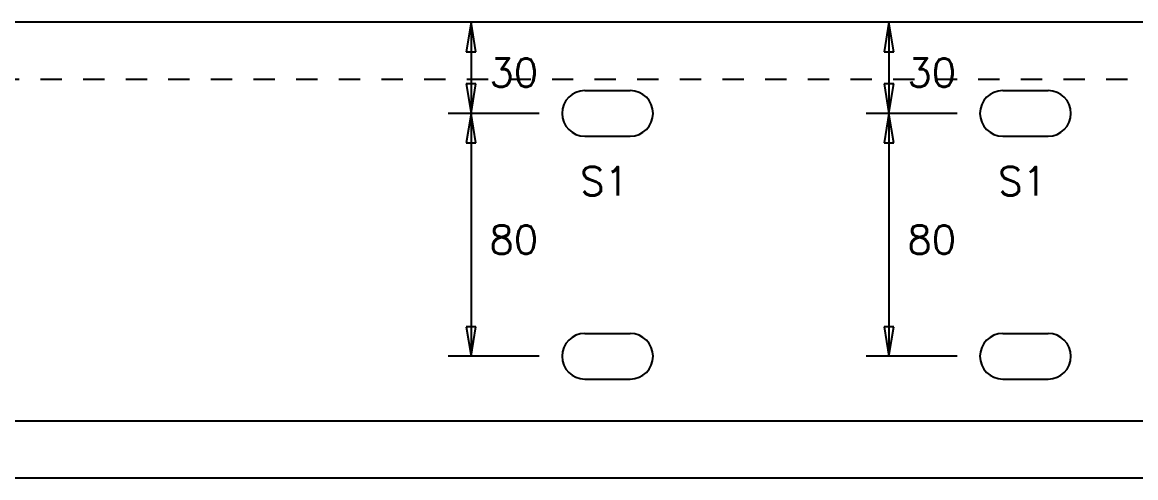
# Model space of a CAD drawing. Extents: x 0 to 428, y 0 to 297.
# Drawn here: x 247.3 to 309.5, y 94.5 to 119.9 of the extents above; entities that cross this region are included whole.
import ezdxf

# ---------------------------------------------------------------- set-up
doc = ezdxf.new("R2010")
doc.units = 0
doc.linetypes.add('CONTIN', pattern=[0])
doc.linetypes.add('DASHED', pattern=[2.38, 1.19, -1.19])
doc.layers.get('0').update_dxf_attribs({"linetype": 'CONTIN'})
for name, color, linetype in [('1', 7, 'CONTIN'), ('11', 7, 'CONTIN'), ('2', 7, 'CONTIN'), ('3', 1, 'CONTIN'), ('6', 4, 'CONTIN'), ('7', 3, 'DASHED')]:
    doc.layers.add(name, color=color, linetype=linetype)
doc.styles.add('SIMPLEX', font='SIMPLEX')

# ---------------------------------------------------------------- blocks, each defined once
blk = doc.blocks.new('WBSLOT')
at = {"layer": '6'}
for p, q in [((-1.27, 1.27), (1.27, 1.27)), ((-1.27, -1.27), (1.27, -1.27))]:
    blk.add_line(p, q, dxfattribs=at)
for centre, start, end in [((-1.27, 0), 90, 270), ((1.27, 0), 270, 90)]:
    blk.add_arc(centre, 1.27, start, end, dxfattribs=at)
blk = doc.blocks.new('ARROW')
at = {"layer": '2'}
for p, q in [((0, 0), (-1.651, 0.275)), ((-1.651, 0.275), (-1.651, -0.275)), ((-1.651, -0.275), (0, 0))]:
    blk.add_line(p, q, dxfattribs=at)
blk = doc.blocks.new('CZEPIECE')
at = {"layer": '1'}
for p, q in [((394.6, 55.88), (50.8, 55.88)), ((50.8, 33.655), (394.6, 33.655)), ((50.8, 30.48), (394.6, 30.48))]:
    blk.add_line(p, q, dxfattribs=at)
at = {"layer": '2'}
for p, q in [((278.73, 55.88), (271.11, 55.88)), ((272.38, 55.88), (272.38, 50.8)), ((302.063, 55.88), (294.443, 55.88)), ((295.713, 55.88), (295.713, 50.8)), ((276.19, 50.8), (271.11, 50.8)), ((276.19, 50.8), (271.11, 50.8)), ((272.38, 50.8), (272.38, 37.253)), ((299.523, 50.8), (294.443, 50.8)), ((299.523, 50.8), (294.443, 50.8)), ((295.713, 50.8), (295.713, 37.253)), ((276.19, 37.253), (271.11, 37.253)), ((299.523, 37.253), (294.443, 37.253))]:
    blk.add_line(p, q, dxfattribs=at)
at = {"layer": '7'}
blk.add_line((50.8, 52.705), (394.6, 52.705), dxfattribs=at)
at = {"layer": '2'}
for p, rotation in [((272.38, 55.88), 90), ((295.713, 55.88), 90), ((272.38, 50.8), -90), ((295.713, 50.8), -90), ((272.38, 50.8), 90), ((295.713, 50.8), 90), ((272.38, 37.253), -90), ((295.713, 37.253), -90)]:
    blk.add_blockref('ARROW', p, dxfattribs=dict(at, rotation=rotation))
at = {"layer": '6'}
for p in [(280, 50.8), (303.333, 50.8), (280, 37.253), (303.333, 37.253)]:
    blk.add_blockref('WBSLOT', p, dxfattribs=at)
at = {"layer": '11', "style": 'SIMPLEX'}
for s, p in [('30', (273.407, 52.282)), ('30', (296.74, 52.282)), ('80', (273.407, 42.968)), ('80', (296.74, 42.968))]:
    blk.add_text(s, height=1.587, dxfattribs=at).set_placement(p)
at = {"layer": '3', "style": 'SIMPLEX'}
for p in [(278.476, 46.228), (301.809, 46.228)]:
    blk.add_text('S1', height=1.587, dxfattribs=at).set_placement(p)

msp = doc.modelspace()

# ---------------------------------------------------------------- block references
msp.add_blockref('CZEPIECE', (0, 64))

doc.saveas('drawing.dxf')
